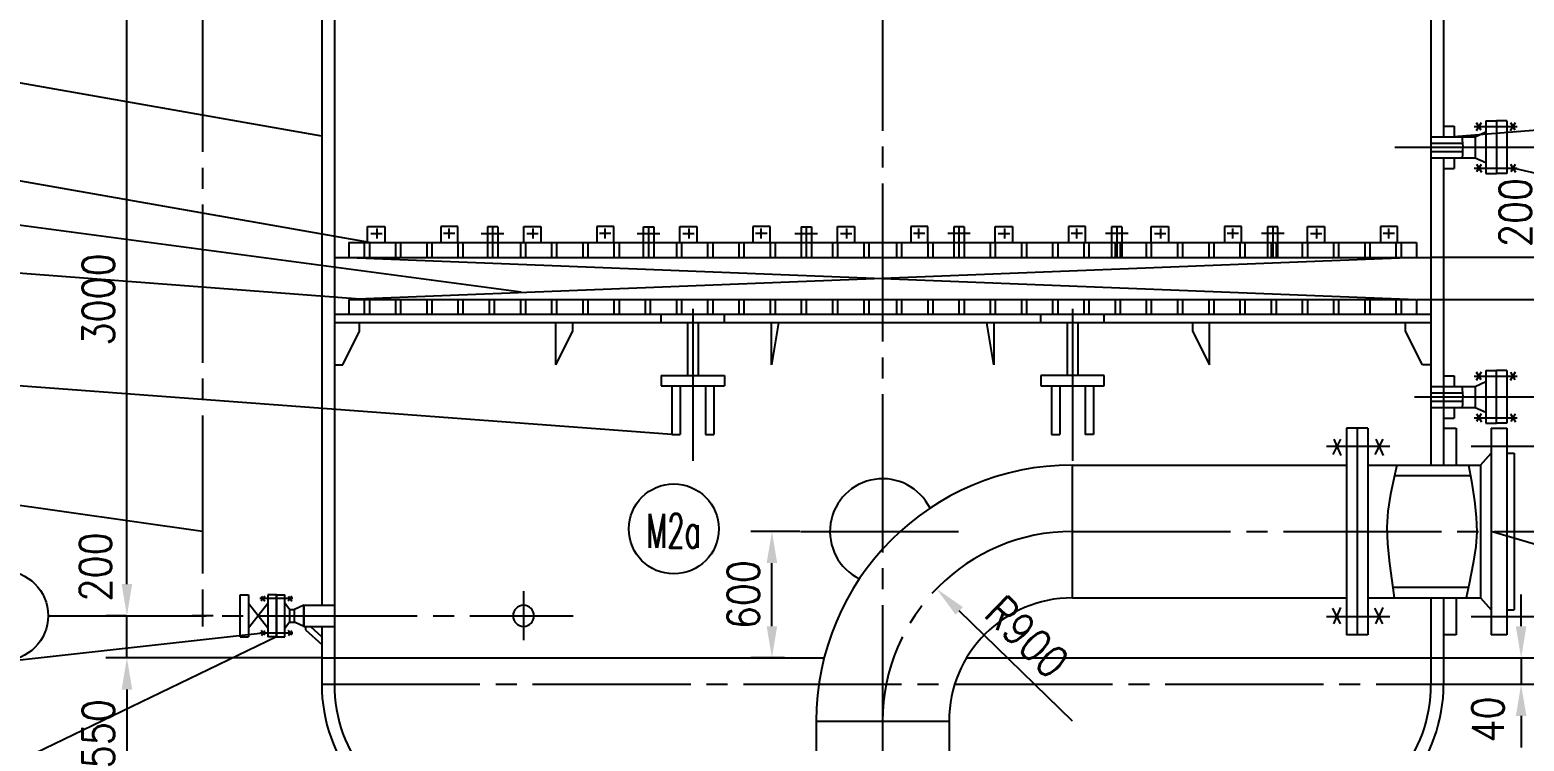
# Model space of a CAD drawing. Extents: x -42 to 819, y -365 to 844.
# Drawn here: x 79 to 220.8, y -130.6 to -63.2 of the extents above; entities that cross this region are included whole.
import ezdxf
from ezdxf.enums import TextEntityAlignment as Align

# ---------------------------------------------------------------- set-up
doc = ezdxf.new("R2010")
doc.units = 0
doc.header["$MEASUREMENT"] = 0
doc.linetypes.add('CENTER', pattern=[20, 15, -1.5, 2, -1.5])
doc.layers.get('0').update_dxf_attribs({"linetype": 'CONTINUOUS'})
doc.layers.get('DEFPOINTS').update_dxf_attribs({"linetype": 'CONTINUOUS'})
for name, color, linetype in [('1', 2, 'CONTINUOUS'), ('2', 1, 'CONTINUOUS'), ('3', 3, 'CENTER'), ('DIM', 4, 'CONTINUOUS')]:
    doc.layers.add(name, color=color, linetype=linetype)
doc.styles.add('SBHZ', font='ROMANS', dxfattribs={"width": 0.85, "bigfont": 'SBTXT'})
doc.dimstyles.get("Standard").update_dxf_attribs({"dimtxt": 3, "dimasz": 3, "dimexe": 2, "dimexo": 0.0625, "dimgap": 1.2, "dimtad": 1, "dimdec": 4, "dimzin": 0, "dimdsep": 46, "dimtxsty": 'SBHZ', "dimcen": 0.09, "dimadec": 0, "dimazin": 0, "dimtfac": 1, "dimtdec": 4, "dimtmove": 2, "dimatfit": 3, "dimfxl": 0, "dimtolj": 1, "dimtzin": 0, "dimarcsym": 0})

# ---------------------------------------------------------------- blocks, each defined once
blk = doc.blocks.new('*D128')
at = {"color": 0, "linetype": 'ByBlock'}
for p, q in [((147.04, 735.5), (259.54, 735.5)), ((257.54, -209.76), (257.54, 732.5)), ((191.42, -212.76), (259.54, -212.76))]:
    blk.add_line(p, q, dxfattribs=at)
for points in [[(257.04, 732.5), (258.04, 732.5), (257.54, 735.5)], [(257.04, -209.76), (258.04, -209.76), (257.54, -212.76)]]:
    blk.add_solid(points, dxfattribs=at)
at = {"layer": 'DEFPOINTS', "color": 0, "linetype": 'ByBlock'}
for p in [(146.97, 735.5), (257.54, 735.5), (191.36, -212.76)]:
    blk.add_point(p, dxfattribs=at)
at = {"color": 0, "linetype": 'ByBlock', "insert": (254.84, 261.37), "char_height": 3, "attachment_point": 5, "rotation": 90, "style": 'SBHZ'}
blk.add_mtext('\\A1;~68300', dxfattribs=at)
blk = doc.blocks.new('*D74')
at = {"color": 0, "linetype": 'ByBlock'}
for p, q in [((267.62, 637.01), (330.8, 637.01)), ((328.8, -180.54), (328.8, 634.01)), ((267.62, -183.54), (330.8, -183.54))]:
    blk.add_line(p, q, dxfattribs=at)
for points in [[(328.3, 634.01), (329.3, 634.01), (328.8, 637.01)], [(328.3, -180.54), (329.3, -180.54), (328.8, -183.54)]]:
    blk.add_solid(points, dxfattribs=at)
at = {"layer": 'DEFPOINTS', "color": 0, "linetype": 'ByBlock'}
for p in [(267.56, 637.01), (328.8, 637.01), (267.56, -183.54)]:
    blk.add_point(p, dxfattribs=at)
at = {"color": 0, "linetype": 'ByBlock', "insert": (326.1, 226.74), "char_height": 3, "attachment_point": 5, "rotation": 90, "style": 'SBHZ'}
blk.add_mtext('\\A1;62100', dxfattribs=at)
blk = doc.blocks.new('*D31')
at = {"color": 0, "linetype": 'ByBlock'}
blk.add_arc((161.16, -20.87), 18.51, 219.2961, 260.7039, dxfattribs=at)
for points in [[(146.42, -32.88), (147.25, -32.31), (145.13, -30.13)], [(158.21, -38.64), (158.13, -39.64), (161.16, -39.38)]]:
    blk.add_solid(points, dxfattribs=at)
at = {"layer": 'DEFPOINTS', "color": 0, "linetype": 'ByBlock'}
for p in [(163.97, -19.25), (161.16, -27.8), (141.64, -32.14), (154.83, -38.27), (161.16, -126.37)]:
    blk.add_point(p, dxfattribs=at)
at = {"color": 0, "linetype": 'ByBlock', "insert": (148.94, -40.09), "char_height": 3, "attachment_point": 5, "rotation": 327.5497, "style": 'SBHZ'}
blk.add_mtext('\\A1;60°', dxfattribs=at)
blk = doc.blocks.new('*D22')
at = {"color": 0, "linetype": 'ByBlock'}
blk.add_arc((161.16, -80.54), 19.04, 219.0354, 260.9646, dxfattribs=at)
for points in [[(145.96, -92.82), (146.78, -92.25), (144.67, -90.07)], [(158.21, -98.85), (158.13, -99.85), (161.16, -99.59)]]:
    blk.add_solid(points, dxfattribs=at)
at = {"layer": 'DEFPOINTS', "color": 0, "linetype": 'ByBlock'}
for p in [(163.97, -78.92), (161.16, -87.47), (141.64, -91.81), (154.65, -98.44), (161.16, -186.04)]:
    blk.add_point(p, dxfattribs=at)
at = {"color": 0, "linetype": 'ByBlock', "insert": (148.23, -99.18), "char_height": 3, "attachment_point": 5, "rotation": 325.2468, "style": 'SBHZ'}
blk.add_mtext('\\A1;60°', dxfattribs=at)
blk = doc.blocks.new('*D80')
at = {"color": 0, "linetype": 'ByBlock'}
for p, q in [((142.63, -119.54), (140.69, -119.54)), ((142.69, -176.54), (142.69, -122.54)), ((142.63, -179.54), (140.69, -179.54))]:
    blk.add_line(p, q, dxfattribs=at)
for points in [[(142.19, -122.54), (143.19, -122.54), (142.69, -119.54)], [(142.19, -176.54), (143.19, -176.54), (142.69, -179.54)]]:
    blk.add_solid(points, dxfattribs=at)
at = {"layer": 'DEFPOINTS', "color": 0, "linetype": 'ByBlock'}
for p in [(142.69, -119.54), (142.69, -119.54), (142.69, -179.54)]:
    blk.add_point(p, dxfattribs=at)
at = {"color": 0, "linetype": 'ByBlock', "insert": (139.99, -149.54), "char_height": 3, "attachment_point": 5, "rotation": 90, "style": 'SBHZ'}
blk.add_mtext('\\A1;3000', dxfattribs=at)
blk = doc.blocks.new('*D79')
at = {"color": 0, "linetype": 'ByBlock'}
for p, q in [((142.69, -176.54), (142.69, -173.54)), ((142.37, -179.54), (144.69, -179.54)), ((142.69, -183.54), (142.69, -179.54)), ((142.69, -183.54), (142.69, -179.54)), ((161.1, -183.54), (140.69, -183.54)), ((142.69, -186.54), (142.69, -189.54))]:
    blk.add_line(p, q, dxfattribs=at)
for points in [[(142.19, -176.54), (143.19, -176.54), (142.69, -179.54)], [(142.19, -186.54), (143.19, -186.54), (142.69, -183.54)]]:
    blk.add_solid(points, dxfattribs=at)
at = {"layer": 'DEFPOINTS', "color": 0, "linetype": 'ByBlock'}
for p in [(142.3, -179.54), (142.69, -179.54), (161.16, -183.54)]:
    blk.add_point(p, dxfattribs=at)
at = {"color": 0, "linetype": 'ByBlock', "insert": (139.71, -174.91), "char_height": 3, "attachment_point": 5, "rotation": 90, "style": 'SBHZ'}
blk.add_mtext('\\A1;200', dxfattribs=at)
blk = doc.blocks.new('*D13')
at = {"color": 0, "linetype": 'ByBlock'}
for p, q in [((161.1, -183.54), (140.69, -183.54)), ((142.69, -186.54), (142.69, -194.92)), ((153.59, -197.92), (140.69, -197.92))]:
    blk.add_line(p, q, dxfattribs=at)
for points in [[(142.19, -186.54), (143.19, -186.54), (142.69, -183.54)], [(142.19, -194.92), (143.19, -194.92), (142.69, -197.92)]]:
    blk.add_solid(points, dxfattribs=at)
at = {"layer": 'DEFPOINTS', "color": 0, "linetype": 'ByBlock'}
for p in [(161.16, -183.54), (142.69, -197.92), (153.66, -197.92)]:
    blk.add_point(p, dxfattribs=at)
at = {"color": 0, "linetype": 'ByBlock', "insert": (139.99, -190.73), "char_height": 3, "attachment_point": 5, "rotation": 90, "style": 'SBHZ'}
blk.add_mtext('\\A1;550', dxfattribs=at)
blk = doc.blocks.new('*D12')
at = {"color": 0, "linetype": 'ByBlock'}
for p, q in [((267.62, -183.54), (314.81, -183.54)), ((312.81, -270.54), (312.81, -186.54)), ((271.12, -273.54), (314.81, -273.54))]:
    blk.add_line(p, q, dxfattribs=at)
for points in [[(312.31, -186.54), (313.31, -186.54), (312.81, -183.54)], [(312.31, -270.54), (313.31, -270.54), (312.81, -273.54)]]:
    blk.add_solid(points, dxfattribs=at)
at = {"layer": 'DEFPOINTS', "color": 0, "linetype": 'ByBlock'}
for p in [(267.56, -183.54), (312.81, -183.54), (271.06, -273.54)]:
    blk.add_point(p, dxfattribs=at)
at = {"color": 0, "linetype": 'ByBlock', "insert": (310.11, -228.54), "char_height": 3, "attachment_point": 5, "rotation": 90, "style": 'SBHZ'}
blk.add_mtext('\\A1;4500', dxfattribs=at)
blk = doc.blocks.new('*D47')
at = {"color": 0, "linetype": 'ByBlock'}
for p, q in [((252.3, 54.26), (260.08, 54.26)), ((258.08, -119.76), (258.08, 51.26)), ((204.83, -122.76), (260.08, -122.76))]:
    blk.add_line(p, q, dxfattribs=at)
for points in [[(257.58, 51.26), (258.58, 51.26), (258.08, 54.26)], [(257.58, -119.76), (258.58, -119.76), (258.08, -122.76)]]:
    blk.add_solid(points, dxfattribs=at)
at = {"layer": 'DEFPOINTS', "color": 0, "linetype": 'ByBlock'}
for p in [(252.24, 54.26), (258.08, 54.26), (204.77, -122.76)]:
    blk.add_point(p, dxfattribs=at)
at = {"color": 0, "linetype": 'ByBlock', "insert": (254.59, -34.25), "char_height": 3, "attachment_point": 5, "rotation": 90, "style": 'SBHZ'}
blk.add_mtext('\\A1;15000 (t=18)', dxfattribs=at)
blk = doc.blocks.new('*D62')
at = {"color": 0, "linetype": 'ByBlock'}
blk.add_line((232.36, -189.54), (221.62, -179.08), dxfattribs=at)
blk.add_solid([(221.97, -178.72), (221.27, -179.43), (219.47, -176.98)], dxfattribs=at)
at = {"layer": 'DEFPOINTS', "color": 0, "linetype": 'ByBlock'}
for p in [(219.47, -176.98), (232.36, -189.54)]:
    blk.add_point(p, dxfattribs=at)
at = {"color": 0, "linetype": 'ByBlock', "insert": (228.04, -181.55), "char_height": 3, "attachment_point": 5, "rotation": 315.7426, "style": 'SBHZ'}
blk.add_mtext('\\A1;R900', dxfattribs=at)
blk = doc.blocks.new('*D19')
at = {"color": 0, "linetype": 'ByBlock'}
for p, q in [((206.5, -171.54), (201.86, -171.54)), ((203.86, -180.54), (203.86, -174.54)), ((205.05, -183.54), (201.86, -183.54))]:
    blk.add_line(p, q, dxfattribs=at)
for points in [[(203.36, -174.54), (204.36, -174.54), (203.86, -171.54)], [(203.36, -180.54), (204.36, -180.54), (203.86, -183.54)]]:
    blk.add_solid(points, dxfattribs=at)
at = {"layer": 'DEFPOINTS', "color": 0, "linetype": 'ByBlock'}
for p in [(203.86, -171.54), (206.56, -171.54), (205.12, -183.54)]:
    blk.add_point(p, dxfattribs=at)
at = {"color": 0, "linetype": 'ByBlock', "insert": (201.16, -177.54), "char_height": 3, "attachment_point": 5, "rotation": 90, "style": 'SBHZ'}
blk.add_mtext('\\A1;600', dxfattribs=at)
blk = doc.blocks.new('*D18')
at = {"color": 0, "linetype": 'ByBlock'}
for p, q in [((266.42, -88.54), (314.81, -88.54)), ((312.81, -180.54), (312.81, -91.54)), ((267.62, -183.54), (314.81, -183.54))]:
    blk.add_line(p, q, dxfattribs=at)
for points in [[(312.31, -91.54), (313.31, -91.54), (312.81, -88.54)], [(312.31, -180.54), (313.31, -180.54), (312.81, -183.54)]]:
    blk.add_solid(points, dxfattribs=at)
at = {"layer": 'DEFPOINTS', "color": 0, "linetype": 'ByBlock'}
for p in [(266.36, -88.54), (312.81, -88.54), (267.56, -183.54)]:
    blk.add_point(p, dxfattribs=at)
at = {"color": 0, "linetype": 'ByBlock', "insert": (310.11, -136.04), "char_height": 3, "attachment_point": 5, "rotation": 90, "style": 'SBHZ'}
blk.add_mtext('\\A1;4750', dxfattribs=at)
blk = doc.blocks.new('*D16')
at = {"color": 0, "linetype": 'ByBlock'}
for p, q in [((276.73, -142.54), (276.73, -139.54)), ((266.42, -145.54), (278.73, -145.54)), ((276.73, -149.54), (276.73, -145.54)), ((276.73, -149.54), (276.73, -145.54)), ((265.06, -149.54), (278.73, -149.54)), ((276.73, -152.54), (276.73, -155.54))]:
    blk.add_line(p, q, dxfattribs=at)
for points in [[(276.23, -142.54), (277.23, -142.54), (276.73, -145.54)], [(276.23, -152.54), (277.23, -152.54), (276.73, -149.54)]]:
    blk.add_solid(points, dxfattribs=at)
at = {"layer": 'DEFPOINTS', "color": 0, "linetype": 'ByBlock'}
for p in [(266.36, -145.54), (276.73, -145.54), (265, -149.54)]:
    blk.add_point(p, dxfattribs=at)
at = {"color": 0, "linetype": 'ByBlock', "insert": (274.36, -141.29), "char_height": 3, "attachment_point": 5, "rotation": 90, "style": 'SBHZ'}
blk.add_mtext('\\A1;200', dxfattribs=at)
blk = doc.blocks.new('*D20')
at = {"color": 0, "linetype": 'ByBlock'}
for p, q in [((266.42, -149.54), (296.15, -149.54)), ((294.15, -180.54), (294.15, -152.54)), ((267.62, -183.54), (296.15, -183.54))]:
    blk.add_line(p, q, dxfattribs=at)
for points in [[(293.65, -152.54), (294.65, -152.54), (294.15, -149.54)], [(293.65, -180.54), (294.65, -180.54), (294.15, -183.54)]]:
    blk.add_solid(points, dxfattribs=at)
at = {"layer": 'DEFPOINTS', "color": 0, "linetype": 'ByBlock'}
for p in [(266.36, -149.54), (294.15, -149.54), (267.56, -183.54)]:
    blk.add_point(p, dxfattribs=at)
at = {"color": 0, "linetype": 'ByBlock', "insert": (291.45, -166.54), "char_height": 3, "attachment_point": 5, "rotation": 90, "style": 'SBHZ'}
blk.add_mtext('\\A1;1700', dxfattribs=at)
blk = doc.blocks.new('*D81')
at = {"color": 0, "linetype": 'ByBlock'}
for p, q in [((284.45, -158.79), (281.6, -158.79)), ((283.6, -168.54), (283.6, -161.79)), ((274.32, -171.54), (285.6, -171.54))]:
    blk.add_line(p, q, dxfattribs=at)
for points in [[(283.1, -161.79), (284.1, -161.79), (283.6, -158.79)], [(283.1, -168.54), (284.1, -168.54), (283.6, -171.54)]]:
    blk.add_solid(points, dxfattribs=at)
at = {"layer": 'DEFPOINTS', "color": 0, "linetype": 'ByBlock'}
for p in [(283.6, -158.79), (284.51, -158.79), (274.26, -171.54)]:
    blk.add_point(p, dxfattribs=at)
at = {"color": 0, "linetype": 'ByBlock', "insert": (280.9, -165.16), "char_height": 3, "attachment_point": 5, "rotation": 90, "style": 'SBHZ'}
blk.add_mtext('\\A1;500', dxfattribs=at)
blk = doc.blocks.new('*D15')
at = {"color": 0, "linetype": 'ByBlock'}
for p, q in [((288.69, -171.54), (281.6, -171.54)), ((283.6, -180.54), (283.6, -174.54)), ((267.62, -183.54), (285.6, -183.54))]:
    blk.add_line(p, q, dxfattribs=at)
for points in [[(283.1, -174.54), (284.1, -174.54), (283.6, -171.54)], [(283.1, -180.54), (284.1, -180.54), (283.6, -183.54)]]:
    blk.add_solid(points, dxfattribs=at)
at = {"layer": 'DEFPOINTS', "color": 0, "linetype": 'ByBlock'}
for p in [(283.6, -171.54), (288.76, -171.54), (267.56, -183.54)]:
    blk.add_point(p, dxfattribs=at)
at = {"color": 0, "linetype": 'ByBlock', "insert": (280.9, -177.54), "char_height": 3, "attachment_point": 5, "rotation": 90, "style": 'SBHZ'}
blk.add_mtext('\\A1;600', dxfattribs=at)
blk = doc.blocks.new('*D14')
at = {"color": 0, "linetype": 'ByBlock'}
for p, q in [((274.91, -180.54), (274.91, -177.54)), ((267.62, -183.54), (276.91, -183.54)), ((274.91, -183.54), (274.91, -186.04)), ((274.91, -183.54), (274.91, -186.04)), ((267.62, -186.04), (276.91, -186.04)), ((274.91, -189.04), (274.91, -192.04))]:
    blk.add_line(p, q, dxfattribs=at)
for points in [[(274.41, -180.54), (275.41, -180.54), (274.91, -183.54)], [(274.41, -189.04), (275.41, -189.04), (274.91, -186.04)]]:
    blk.add_solid(points, dxfattribs=at)
at = {"layer": 'DEFPOINTS', "color": 0, "linetype": 'ByBlock'}
for p in [(267.56, -183.54), (267.56, -186.04), (274.91, -186.04)]:
    blk.add_point(p, dxfattribs=at)
at = {"color": 0, "linetype": 'ByBlock', "insert": (271.76, -189.38), "char_height": 3, "attachment_point": 5, "rotation": 90, "style": 'SBHZ'}
blk.add_mtext('\\A1;40', dxfattribs=at)

msp = doc.modelspace()

# ---------------------------------------------------------------- linework, layer by layer
at = {"layer": '1'}
for p, q in [((106.71628, -73.26416), (39.37336, -61.40577)), ((283.65595, -67.69543), (214.11628, -73.32205)), ((111.23628, -83.35833), (39.37336, -70.70401)), ((283.65595, -91.17819), (219.68744, -76.29495)), ((125.64386, -88.07553), (39.37336, -76.5705)), ((110.75628, -88.75833), (39.37336, -83.34731)), ((109.27628, -84.75833), (210.55628, -88.75833)), ((210.55628, -84.75833), (109.27628, -88.75833)), ((139.91628, -101.56926), (39.37336, -94.08849)), ((95.42003, -110.774), (39.37336, -102.80177)), ((283.65595, -130.32007), (217.61628, -110.75833)), ((101.16887, -120.39122), (39.37336, -127.27034)), ((102.41628, -120.75833), (39.37336, -151.15832))]:
    msp.add_line(p, q, dxfattribs=at)
at = {"layer": '2'}
for p, q in [((107.91628, -25.99371), (107.91628, -125.25833)), ((211.91628, -56.75833), (211.91628, -104.45833)), ((213.11628, -56.75833), (213.11628, -73.32205)), ((106.71628, -59.75833), (106.71628, -117.75833)), ((216.22584, -72.72944), (216.69845, -71.9539)), ((216.66469, -72.70696), (216.24835, -71.98761)), ((217.11628, -71.82205), (218.11628, -71.82205)), ((217.11628, -71.82205), (217.11628, -76.82205)), ((219.11628, -71.82205), (218.11628, -71.82205)), ((218.11628, -71.82205), (218.11628, -76.82205)), ((219.11628, -71.82205), (219.11628, -76.82205)), ((219.45568, -72.72944), (219.92829, -71.9539)), ((219.89454, -72.70696), (219.47819, -71.98761)), ((211.91628, -73.32205), (216.11628, -73.32205)), ((213.11628, -72.32205), (214.11628, -72.32205)), ((214.11628, -72.32205), (214.11628, -73.32205)), ((216.11628, -73.32205), (217.11628, -72.86768)), ((216.11628, -73.32205), (216.11628, -75.32205)), ((211.91628, -73.92205), (214.91049, -73.92205)), ((211.91628, -74.72205), (214.91599, -74.72205)), ((211.91628, -75.32205), (216.11628, -75.32205)), ((213.11628, -75.32205), (213.11628, -104.45833)), ((213.11628, -76.32205), (214.11628, -76.32205)), ((214.11628, -75.32205), (214.11628, -76.32205)), ((216.11628, -75.32205), (217.11628, -75.77641)), ((216.22584, -75.91465), (216.69845, -76.69019)), ((216.66469, -75.93713), (216.24835, -76.65648)), ((219.45568, -75.91465), (219.92829, -76.69019)), ((219.89454, -75.93713), (219.47819, -76.65648)), ((217.11628, -76.82205), (218.11628, -76.82205)), ((219.11628, -76.82205), (218.11628, -76.82205)), ((111.07628, -83.35833), (111.07628, -81.84639)), ((111.07628, -81.84639), (112.69876, -81.84639)), ((111.9426, -82.01052), (111.9426, -82.97911)), ((112.69876, -81.84639), (112.69876, -83.35833)), ((119.63628, -81.84639), (118.01379, -81.84639)), ((118.01379, -81.84639), (118.01379, -83.35833)), ((118.76996, -82.01052), (118.76996, -82.97911)), ((119.63628, -83.35833), (119.63628, -81.84639)), ((123.41628, -81.85833), (122.43628, -81.85833)), ((122.43628, -81.85833), (122.43628, -84.75833)), ((122.91628, -81.85833), (122.91628, -84.75833)), ((123.41628, -81.85833), (123.41628, -84.75833)), ((125.87628, -83.35833), (125.87628, -81.84639)), ((125.87628, -81.84639), (127.49876, -81.84639)), ((126.7426, -82.01052), (126.7426, -82.97911)), ((127.49876, -81.84639), (127.49876, -83.35833)), ((134.43628, -81.84639), (132.81379, -81.84639)), ((132.81379, -81.84639), (132.81379, -83.35833)), ((133.56996, -82.01052), (133.56996, -82.97911)), ((134.43628, -83.35833), (134.43628, -81.84639)), ((137.23628, -84.75833), (137.23628, -81.85833)), ((137.23628, -81.85833), (138.21628, -81.85833)), ((137.71628, -81.85833), (137.71628, -84.75833)), ((138.21628, -81.85833), (138.21628, -84.75833)), ((140.67628, -83.35833), (140.67628, -81.84639)), ((140.67628, -81.84639), (142.29876, -81.84639)), ((141.5426, -82.01052), (141.5426, -82.97911)), ((142.29876, -81.84639), (142.29876, -83.35833)), ((149.23628, -81.84639), (147.61379, -81.84639)), ((147.61379, -81.84639), (147.61379, -83.35833)), ((148.36996, -82.01052), (148.36996, -82.97911)), ((149.23628, -83.35833), (149.23628, -81.84639)), ((152.19628, -81.85833), (153.17628, -81.85833)), ((152.19628, -81.85833), (152.19628, -84.75833)), ((152.67628, -81.85833), (152.67628, -84.75833)), ((153.17628, -81.85833), (153.17628, -84.75833)), ((155.63628, -83.35833), (155.63628, -81.84639)), ((155.63628, -81.84639), (157.25876, -81.84639)), ((156.5026, -82.01052), (156.5026, -82.97911)), ((157.25876, -81.84639), (157.25876, -83.35833)), ((164.19628, -81.84639), (162.57379, -81.84639)), ((162.57379, -81.84639), (162.57379, -83.35833)), ((163.32996, -82.01052), (163.32996, -82.97911)), ((164.19628, -83.35833), (164.19628, -81.84639)), ((166.65628, -81.85833), (166.65628, -84.75833)), ((167.63628, -81.85833), (166.65628, -81.85833)), ((167.15628, -81.85833), (167.15628, -84.75833)), ((167.63628, -81.85833), (167.63628, -84.75833)), ((170.59628, -83.35833), (170.59628, -81.84639)), ((170.59628, -81.84639), (172.21876, -81.84639)), ((171.4626, -82.01052), (171.4626, -82.97911)), ((172.21876, -81.84639), (172.21876, -83.35833)), ((179.15628, -81.84639), (177.53379, -81.84639)), ((177.53379, -81.84639), (177.53379, -83.35833)), ((178.28996, -82.01052), (178.28996, -82.97911)), ((179.15628, -83.35833), (179.15628, -81.84639)), ((182.59628, -81.85833), (181.61628, -81.85833)), ((181.61628, -81.85833), (181.61628, -84.75833)), ((182.11628, -81.85833), (182.11628, -84.75833)), ((182.59628, -81.85833), (182.59628, -84.75833)), ((185.39628, -83.35833), (185.39628, -81.84639)), ((185.39628, -81.84639), (187.01876, -81.84639)), ((186.2626, -82.01052), (186.2626, -82.97911)), ((187.01876, -81.84639), (187.01876, -83.35833)), ((193.95628, -81.84639), (192.33379, -81.84639)), ((192.33379, -81.84639), (192.33379, -83.35833)), ((193.08996, -82.01052), (193.08996, -82.97911)), ((193.95628, -83.35833), (193.95628, -81.84639)), ((197.39628, -81.85833), (196.41628, -81.85833)), ((196.41628, -81.85833), (196.41628, -84.75833)), ((196.91628, -81.85833), (196.91628, -84.75833)), ((197.39628, -84.75833), (197.39628, -81.85833)), ((200.19628, -81.84639), (201.81876, -81.84639)), ((200.19628, -83.35833), (200.19628, -81.84639)), ((201.0626, -82.01052), (201.0626, -82.97911)), ((201.81876, -81.84639), (201.81876, -83.35833)), ((208.75628, -81.84639), (207.13379, -81.84639)), ((207.13379, -81.84639), (207.13379, -83.35833)), ((207.88996, -82.01052), (207.88996, -82.97911)), ((208.75628, -83.35833), (208.75628, -81.84639)), ((109.27628, -83.35833), (210.55628, -83.35833)), ((109.27628, -83.35833), (109.27628, -84.75833)), ((110.75628, -83.35833), (110.75628, -84.75833)), ((111.23628, -83.35833), (111.23628, -84.75833)), ((111.36417, -82.51043), (112.44286, -82.51043)), ((113.71628, -83.35833), (113.71628, -84.75833)), ((114.19628, -83.35833), (114.19628, -84.75833)), ((116.67628, -83.35833), (116.67628, -84.75833)), ((117.15628, -83.35833), (117.15628, -84.75833)), ((119.34838, -82.51043), (118.2697, -82.51043)), ((119.63628, -83.35833), (119.63628, -84.75833)), ((120.11628, -83.35833), (120.11628, -84.75833)), ((125.55628, -83.35833), (125.55628, -84.75833)), ((126.03628, -83.35833), (126.03628, -84.75833)), ((126.16417, -82.51043), (127.24286, -82.51043)), ((128.51628, -83.35833), (128.51628, -84.75833)), ((128.99628, -83.35833), (128.99628, -84.75833)), ((131.47628, -83.35833), (131.47628, -84.75833)), ((131.95628, -83.35833), (131.95628, -84.75833)), ((134.14838, -82.51043), (133.0697, -82.51043)), ((134.43628, -83.35833), (134.43628, -84.75833)), ((134.91628, -83.35833), (134.91628, -84.75833)), ((140.35628, -83.35833), (140.35628, -84.75833)), ((140.83628, -83.35833), (140.83628, -84.75833)), ((140.96417, -82.51043), (142.04286, -82.51043)), ((143.31628, -83.35833), (143.31628, -84.75833)), ((143.79628, -83.35833), (143.79628, -84.75833)), ((146.27628, -83.35833), (146.27628, -84.75833)), ((146.75628, -83.35833), (146.75628, -84.75833)), ((148.94838, -82.51043), (147.8697, -82.51043)), ((149.23628, -83.35833), (149.23628, -84.75833)), ((149.71628, -83.35833), (149.71628, -84.75833)), ((155.15628, -83.35833), (155.15628, -84.75833)), ((155.63628, -83.35833), (155.63628, -84.75833)), ((155.92417, -82.51043), (157.00286, -82.51043)), ((158.11628, -83.35833), (158.11628, -84.75833)), ((158.59628, -83.35833), (158.59628, -84.75833)), ((161.23628, -83.35833), (161.23628, -84.75833)), ((161.71628, -83.35833), (161.71628, -84.75833)), ((163.90838, -82.51043), (162.8297, -82.51043)), ((164.19628, -83.35833), (164.19628, -84.75833)), ((164.67628, -83.35833), (164.67628, -84.75833)), ((167.15628, -83.35833), (167.15628, -84.75833)), ((167.63628, -83.35833), (167.63628, -84.75833)), ((170.11628, -83.35833), (170.11628, -84.75833)), ((170.59628, -83.35833), (170.59628, -84.75833)), ((170.88417, -82.51043), (171.96286, -82.51043)), ((173.07628, -83.35833), (173.07628, -84.75833)), ((173.55628, -83.35833), (173.55628, -84.75833)), ((176.03628, -83.35833), (176.03628, -84.75833)), ((176.51628, -83.35833), (176.51628, -84.75833)), ((178.86838, -82.51043), (177.7897, -82.51043)), ((178.99628, -83.35833), (178.99628, -84.75833)), ((179.47628, -83.35833), (179.47628, -84.75833)), ((181.95628, -83.35833), (181.95628, -84.75833)), ((182.43628, -83.35833), (182.43628, -84.75833)), ((184.91628, -83.35833), (184.91628, -84.75833)), ((185.39628, -83.35833), (185.39628, -84.75833)), ((185.68417, -82.51043), (186.76286, -82.51043)), ((187.87628, -83.35833), (187.87628, -84.75833)), ((188.35628, -83.35833), (188.35628, -84.75833)), ((190.83628, -83.35833), (190.83628, -84.75833)), ((191.31628, -83.35833), (191.31628, -84.75833)), ((193.66838, -82.51043), (192.5897, -82.51043)), ((193.79628, -83.35833), (193.79628, -84.75833)), ((194.27628, -83.35833), (194.27628, -84.75833)), ((196.75628, -83.35833), (196.75628, -84.75833)), ((197.23628, -83.35833), (197.23628, -84.75833)), ((199.71628, -83.35833), (199.71628, -84.75833)), ((200.19628, -83.35833), (200.19628, -84.75833)), ((200.48417, -82.51043), (201.56286, -82.51043)), ((202.67628, -83.35833), (202.67628, -84.75833)), ((203.15628, -83.35833), (203.15628, -84.75833)), ((205.63628, -83.35833), (205.63628, -84.75833)), ((206.11628, -83.35833), (206.11628, -84.75833)), ((208.46838, -82.51043), (207.3897, -82.51043)), ((208.59628, -83.35833), (208.59628, -84.75833)), ((209.07628, -83.35833), (209.07628, -84.75833)), ((210.55628, -83.35833), (210.55628, -84.75833)), ((107.91628, -84.75833), (211.91628, -84.75833)), ((109.27628, -88.75833), (210.55628, -88.75833)), ((109.27628, -88.75833), (210.55628, -88.75833)), ((109.27628, -88.75833), (109.27628, -90.15833)), ((110.75628, -88.75833), (110.75628, -90.15833)), ((111.23628, -88.75833), (111.23628, -90.15833)), ((113.71628, -88.75833), (113.71628, -90.15833)), ((114.19628, -88.75833), (114.19628, -90.15833)), ((116.67628, -88.75833), (116.67628, -90.15833)), ((117.15628, -88.75833), (117.15628, -90.15833)), ((119.63628, -88.75833), (119.63628, -90.15833)), ((120.11628, -88.75833), (120.11628, -90.15833)), ((122.59628, -88.75833), (122.59628, -90.15833)), ((123.07628, -88.75833), (123.07628, -90.15833)), ((125.55628, -88.75833), (125.55628, -90.15833)), ((126.03628, -88.75833), (126.03628, -90.15833)), ((128.51628, -88.75833), (128.51628, -90.15833)), ((128.99628, -88.75833), (128.99628, -90.15833)), ((131.47628, -88.75833), (131.47628, -90.15833)), ((131.95628, -88.75833), (131.95628, -90.15833)), ((134.43628, -88.75833), (134.43628, -90.15833)), ((134.91628, -88.75833), (134.91628, -90.15833)), ((137.39628, -88.75833), (137.39628, -90.15833)), ((137.87628, -88.75833), (137.87628, -90.15833)), ((140.35628, -88.75833), (140.35628, -90.15833)), ((140.83628, -88.75833), (140.83628, -90.15833)), ((143.31628, -88.75833), (143.31628, -90.15833)), ((143.79628, -88.75833), (143.79628, -90.15833)), ((146.27628, -88.75833), (146.27628, -90.15833)), ((146.75628, -88.75833), (146.75628, -90.15833)), ((149.23628, -88.75833), (149.23628, -90.15833)), ((149.71628, -88.75833), (149.71628, -90.15833)), ((152.19628, -88.75833), (152.19628, -90.15833)), ((152.67628, -88.75833), (152.67628, -90.15833)), ((155.15628, -88.75833), (155.15628, -90.15833)), ((155.63628, -88.75833), (155.63628, -90.15833)), ((158.11628, -88.75833), (158.11628, -90.15833)), ((158.59628, -88.75833), (158.59628, -90.15833)), ((161.23628, -88.75833), (161.23628, -90.15833)), ((161.71628, -88.75833), (161.71628, -90.15833)), ((164.19628, -88.75833), (164.19628, -90.15833)), ((164.67628, -88.75833), (164.67628, -90.15833)), ((167.15628, -88.75833), (167.15628, -90.15833)), ((167.63628, -88.75833), (167.63628, -90.15833)), ((170.11628, -88.75833), (170.11628, -90.15833)), ((170.59628, -88.75833), (170.59628, -90.15833)), ((173.07628, -88.75833), (173.07628, -90.15833)), ((173.55628, -88.75833), (173.55628, -90.15833)), ((176.03628, -88.75833), (176.03628, -90.15833)), ((176.51628, -88.75833), (176.51628, -90.15833)), ((178.99628, -88.75833), (178.99628, -90.15833)), ((179.47628, -88.75833), (179.47628, -90.15833)), ((181.95628, -88.75833), (181.95628, -90.15833)), ((182.43628, -88.75833), (182.43628, -90.15833)), ((184.91628, -88.75833), (184.91628, -90.15833)), ((185.39628, -88.75833), (185.39628, -90.15833)), ((187.87628, -88.75833), (187.87628, -90.15833)), ((188.35628, -88.75833), (188.35628, -90.15833)), ((190.83628, -88.75833), (190.83628, -90.15833)), ((191.31628, -88.75833), (191.31628, -90.15833)), ((193.79628, -88.75833), (193.79628, -90.15833)), ((194.27628, -88.75833), (194.27628, -90.15833)), ((196.75628, -88.75833), (196.75628, -90.15833)), ((197.23628, -88.75833), (197.23628, -90.15833)), ((199.71628, -88.75833), (199.71628, -90.15833)), ((200.19628, -88.75833), (200.19628, -90.15833)), ((202.67628, -88.75833), (202.67628, -90.15833)), ((203.15628, -88.75833), (203.15628, -90.15833)), ((205.63628, -88.75833), (205.63628, -90.15833)), ((206.11628, -88.75833), (206.11628, -90.15833)), ((208.59628, -88.75833), (208.59628, -90.15833)), ((209.07628, -88.75833), (209.07628, -90.15833)), ((210.55628, -88.75833), (210.55628, -90.15833)), ((107.91628, -90.15833), (159.91628, -90.15833)), ((138.91628, -90.95833), (138.91628, -90.15833)), ((144.91628, -90.95833), (144.91628, -90.15833)), ((159.91628, -90.15833), (211.91628, -90.15833)), ((174.91628, -90.95833), (174.91628, -90.15833)), ((180.91628, -90.95833), (180.91628, -90.15833)), ((211.91628, -90.95833), (107.91628, -90.95833)), ((108.71628, -94.95833), (110.31628, -91.75833)), ((110.31628, -91.75833), (110.31628, -90.95833)), ((128.93178, -94.95833), (128.93178, -90.95833)), ((128.93178, -94.95833), (130.53178, -91.75833)), ((130.53178, -91.75833), (130.53178, -90.95833)), ((141.41628, -90.95833), (141.41628, -95.95833)), ((142.41628, -90.95833), (142.41628, -95.95833)), ((150.02769, -90.95833), (149.38283, -94.95833)), ((149.38283, -94.95833), (149.38283, -90.95833)), ((170.44972, -94.95833), (169.80486, -90.95833)), ((170.44972, -90.95833), (170.44972, -94.95833)), ((177.41628, -90.95833), (177.41628, -95.95833)), ((178.41628, -90.95833), (178.41628, -95.95833)), ((189.30077, -90.95833), (189.30077, -91.75833)), ((189.30077, -91.75833), (190.90077, -94.95833)), ((190.90077, -94.95833), (190.90077, -90.95833)), ((209.51628, -91.75833), (209.51628, -90.95833)), ((211.11628, -94.95833), (209.51628, -91.75833)), ((107.91628, -94.95833), (108.71628, -94.95833)), ((138.91628, -95.95833), (144.91628, -95.95833)), ((138.91628, -95.95833), (138.91628, -96.95833)), ((144.91628, -95.95833), (144.91628, -96.95833)), ((174.91628, -95.95833), (174.91628, -96.95833)), ((180.91628, -95.95833), (174.91628, -95.95833)), ((180.91628, -96.95833), (180.91628, -95.95833)), ((211.91628, -94.95833), (211.11628, -94.95833)), ((213.11628, -96.00019), (214.11628, -96.00019)), ((214.11628, -96.00019), (214.11628, -97.00019)), ((216.22584, -96.40759), (216.69845, -95.63205)), ((216.66469, -96.38511), (216.24835, -95.66576)), ((217.11628, -95.50019), (218.11628, -95.50019)), ((217.11628, -95.50019), (217.11628, -100.50019)), ((219.11628, -95.50019), (218.11628, -95.50019)), ((218.11628, -100.50019), (218.11628, -95.50019)), ((219.11628, -95.50019), (219.11628, -100.50019)), ((219.45568, -96.40759), (219.92829, -95.63205)), ((219.89454, -96.38511), (219.47819, -95.66576)), ((138.91628, -96.95833), (144.91628, -96.95833)), ((139.91628, -96.95833), (139.91628, -101.56926)), ((140.71628, -96.95833), (140.71628, -101.56926)), ((143.11628, -96.95833), (143.11628, -101.56926)), ((143.91628, -96.95833), (143.91628, -101.56926)), ((174.91628, -96.95833), (180.91628, -96.95833)), ((175.91628, -96.95833), (175.91628, -101.56926)), ((176.71628, -96.95833), (176.71628, -101.56926)), ((179.11628, -96.95833), (179.11628, -101.56926)), ((179.91628, -96.95833), (179.91628, -101.56926)), ((211.91628, -97.00019), (216.11628, -97.00019)), ((211.91628, -97.60019), (214.91049, -97.60019)), ((216.11628, -97.00019), (217.11628, -96.54583)), ((216.11628, -97.00019), (216.11628, -99.00019)), ((211.91628, -98.40019), (214.91599, -98.40019)), ((211.91628, -99.00019), (216.11628, -99.00019)), ((214.11628, -99.00019), (214.11628, -100.00019)), ((216.11628, -99.00019), (217.11628, -99.45456)), ((213.11628, -100.00019), (214.11628, -100.00019)), ((216.22584, -99.5928), (216.69845, -100.36834)), ((216.66469, -99.61527), (216.24835, -100.33462)), ((217.11628, -100.50019), (218.11628, -100.50019)), ((219.11628, -100.50019), (218.11628, -100.50019)), ((219.45568, -99.5928), (219.92829, -100.36834)), ((219.89454, -99.61527), (219.47819, -100.33462)), ((139.91628, -101.56926), (140.71628, -101.56926)), ((143.11628, -101.56926), (143.91628, -101.56926)), ((175.91628, -101.56926), (176.71628, -101.56926)), ((179.91628, -101.56926), (179.11628, -101.56926)), ((203.34297, -102.00102), (202.59591, -103.4668)), ((202.70264, -102.00102), (203.36965, -103.54676)), ((203.91628, -100.95833), (203.91628, -120.55833)), ((205.91628, -100.95833), (203.91628, -100.95833)), ((204.91628, -100.95833), (204.91628, -120.55833)), ((205.91628, -100.95833), (205.91628, -120.55833)), ((207.34104, -102.00102), (206.59398, -103.4668)), ((206.70071, -102.00102), (207.36772, -103.54676)), ((213.11628, -100.95833), (214.31628, -100.95833)), ((214.31628, -100.95833), (214.31628, -104.45833)), ((217.61628, -100.95833), (217.61628, -120.55833)), ((217.61628, -100.95833), (219.11628, -100.95833)), ((219.11628, -100.95833), (219.11628, -120.55833)), ((216.61628, -104.45833), (217.61628, -103.33653)), ((219.11628, -103.33653), (219.81628, -103.33653)), ((219.81628, -103.33653), (219.81628, -118.18013)), ((177.91628, -117.05833), (177.91628, -104.45833)), ((177.91628, -104.45833), (203.91628, -104.45833)), ((205.91628, -104.45833), (216.61628, -104.45833)), ((216.61628, -104.45833), (216.61628, -117.05833)), ((208.44698, -105.45833), (215.65999, -105.45833)), ((208.28291, -116.05833), (215.46381, -116.05833)), ((98.97227, -120.75833), (98.97227, -116.75833)), ((98.97227, -116.75833), (99.77227, -116.75833)), ((99.77227, -116.75833), (99.77227, -120.75833)), ((101.61628, -119.91932), (99.77227, -117.59734)), ((101.61628, -117.59734), (99.77227, -119.91932)), ((101.33098, -116.90539), (100.98345, -117.37713)), ((101.01019, -116.89649), (101.33098, -117.35933)), ((101.61628, -116.75833), (101.61628, -120.75833)), ((102.41628, -116.75833), (101.61628, -116.75833)), ((102.41628, -116.75833), (103.21628, -116.75833)), ((102.41628, -116.75833), (102.41628, -120.75833)), ((102.41628, -120.75833), (102.41628, -116.75833)), ((103.21628, -120.75833), (103.21628, -116.75833)), ((103.66708, -118.15833), (103.21628, -117.54541)), ((103.89161, -116.90539), (103.54409, -117.37713)), ((103.57082, -116.89649), (103.89161, -117.35933)), ((177.91628, -117.05833), (203.91628, -117.05833)), ((205.91628, -117.05833), (216.61628, -117.05833)), ((211.91628, -117.05833), (211.91628, -125.25833)), ((213.11628, -117.05833), (213.11628, -125.25833)), ((214.31628, -117.05833), (214.31628, -120.55833)), ((216.61628, -117.05833), (217.61628, -118.18013)), ((96.42003, -118.75833), (94.42003, -118.75833)), ((95.42003, -117.75833), (95.42003, -119.75833)), ((103.66708, -118.15833), (103.66708, -119.35833)), ((103.66708, -118.15833), (104.12228, -118.15833)), ((105.03373, -117.75833), (104.12228, -118.15833)), ((104.12228, -119.35833), (104.12228, -118.15833)), ((105.03373, -117.75833), (105.03373, -119.75833)), ((105.03373, -119.75833), (105.03373, -117.75833)), ((105.03373, -117.75833), (107.91628, -117.75833)), ((203.34297, -119.51564), (202.59591, -118.04986)), ((202.70264, -119.51564), (203.36965, -117.9699)), ((207.34104, -119.51564), (206.59398, -118.04986)), ((206.70071, -119.51564), (207.36772, -117.9699)), ((219.11628, -118.18013), (219.81628, -118.18013)), ((101.33098, -120.61127), (100.98345, -120.13953)), ((101.01019, -120.62017), (101.33098, -120.15733)), ((103.66708, -119.35833), (103.21628, -119.97125)), ((103.89161, -120.61127), (103.54409, -120.13953)), ((103.57082, -120.62017), (103.89161, -120.15733)), ((103.66708, -119.35833), (104.12228, -119.35833)), ((105.03373, -119.75833), (104.12228, -119.35833)), ((105.03373, -119.75833), (107.91628, -119.75833)), ((105.19026, -119.75745), (105.19026, -120.08552)), ((105.19026, -120.08552), (106.71628, -121.48418)), ((105.64612, -119.75833), (106.71628, -120.73918)), ((106.71628, -119.75833), (106.71628, -125.25833)), ((98.97227, -120.75833), (99.77227, -120.75833)), ((102.41628, -120.75833), (101.61628, -120.75833)), ((102.41628, -120.75833), (103.21628, -120.75833)), ((205.91628, -120.55833), (203.91628, -120.55833)), ((214.31628, -120.55833), (213.11628, -120.55833)), ((219.11628, -120.55833), (217.61628, -120.55833)), ((106.71628, -122.75833), (154.36866, -122.75833)), ((167.87187, -122.75833), (213.11628, -122.75833)), ((153.61628, -128.75833), (153.61628, -139.25833)), ((153.61628, -128.75833), (166.21628, -128.75833)), ((166.21628, -128.75833), (166.21628, -139.25833))]:
    msp.add_line(p, q, dxfattribs=at)
for centre, radius, start, end in [((177.91628, -128.75833), 24.3, 90, 180), ((159.91628, -110.75833), 5, 26.0871319, 243.9128681), ((177.91628, -128.75833), 11.7, 90, 180), ((125.85983, -118.75833), 1, 0, 180), ((125.85983, -118.75833), 1, 180, 0), ((121.72246, -125.25833), 15.00619, 180, 219.6392722), ((121.72246, -125.25833), 13.80619, 180, 219.6392722), ((198.11009, -125.25833), 13.80619, 320.3607278, 0), ((198.11009, -125.25833), 15.00619, 320.3607278, 0)]:
    msp.add_arc(centre, radius, start, end, dxfattribs=at)
at = {"layer": '3'}
for p, q in [((159.91628, 742.25197), (159.91628, -128.75833)), ((95.42003, -59.75833), (95.42003, -117.75833)), ((216.01913, -72.34914), (220.08128, -72.34914)), ((208.47977, -74.32205), (243.02233, -74.32205)), ((216.01913, -76.29495), (220.08128, -76.29495)), ((121.84335, -82.51216), (123.98321, -82.51216)), ((136.64335, -82.51216), (138.78321, -82.51216)), ((151.60335, -82.51216), (153.74321, -82.51216)), ((168.2292, -82.51216), (166.08934, -82.51216)), ((183.1892, -82.51216), (181.04934, -82.51216)), ((197.9892, -82.51216), (195.84934, -82.51216)), ((141.91628, -89.65521), (141.91628, -104.05518)), ((177.91628, -89.65521), (177.91628, -104.05518)), ((216.01913, -96.02729), (220.08128, -96.02729)), ((210.36837, -98.00019), (238.00829, -98.00019)), ((216.01913, -99.9731), (220.08128, -99.9731)), ((202.01712, -102.68137), (208.00217, -102.68137)), ((215.71712, -102.68137), (221.70217, -102.68137)), ((152.11424, -110.75833), (167.6925, -110.75833)), ((177.91628, -110.75833), (242.55916, -110.75833)), ((103.98473, -117.12544), (100.83917, -117.12544)), ((125.85983, -116.42608), (125.85983, -121.07085)), ((80.77546, -118.75833), (130.56347, -118.75833)), ((202.01712, -118.83529), (208.00217, -118.83529)), ((215.71712, -118.83529), (221.70217, -118.83529)), ((103.98473, -120.39122), (100.83917, -120.39122)), ((106.71628, -125.25833), (213.11628, -125.25833)), ((159.91628, -128.75833), (159.91628, -214.44359))]:
    msp.add_line(p, q, dxfattribs=at)
msp.add_arc((177.91628, -128.75833), 18, 90, 180, dxfattribs=at)
at = {"layer": 'DIM'}
for points in [[(214.86289, -73.32205), (214.88895, -73.60971), (214.91322, -73.96165), (214.92374, -74.27995), (214.92097, -74.60394), (214.9054, -74.97294), (214.88391, -75.32205)], [(214.86289, -97.00019), (214.88895, -97.28786), (214.91322, -97.6398), (214.92374, -97.9581), (214.92097, -98.28209), (214.9054, -98.65109), (214.88391, -99.00019)], [(208.67199, -104.45833), (208.47705, -105.31256), (208.08274, -107.22409), (207.83813, -108.83873), (207.73996, -110.3461), (207.78498, -111.93582), (207.96993, -113.79751), (208.29155, -116.12078), (208.43499, -117.05833)], [(215.48282, -104.45833), (215.75312, -105.984), (216.04957, -107.85865), (216.21806, -109.40471), (216.25481, -110.79298), (216.156, -112.19424), (215.91785, -113.77929), (215.53655, -115.71891), (215.2495, -117.05833)]]:
    msp.add_lwpolyline(points, dxfattribs=at)
for centre, radius in [((140.10915, -110.51684), 4.26666), ((76.50881, -118.74891), 4.26667)]:
    msp.add_circle(centre, radius, dxfattribs=at)

# ---------------------------------------------------------------- texts
at = {"layer": 'DIM', "style": 'SBHZ', "width": 0.6}
msp.add_text('M2a', height=3.199992, dxfattribs=at).set_placement((140.10915, -112.30123), align=Align.CENTER)

# ---------------------------------------------------------------- dimensions: what is measured, and where the dimension line sits
at = {"layer": '1'}
dim = msp.add_linear_dim(base=(281.20047, 735.5004), p1=(215.01628, -212.75833), p2=(170.63038, 735.5004), angle=90, text='~68300', dimstyle='Standard', dxfattribs=at)
dim.commit()
dim.dimension.update_dxf_attribs({"geometry": '*D128', "text_midpoint": (278.50047, 261.37104), "insert": (23.65753, 0)})
at = {"layer": 'DIM'}
for base, p1, p2, text, picture, middle, set_off in [((274.35789, 697.8004), (213.11628, -122.75833), (213.11628, 697.8004), '62100', '*D74', (271.65789, 287.52104), (-54.44438, 60.78555)), ((266.42466, 54.26094), (213.11628, -122.75833), (260.58444, 54.26094), '15000 (t=18)', '*D47', (262.93895, -34.24869), (8.34692, 0)), ((258.36791, -27.75833), (213.11628, -122.75833), (211.91628, -27.75833), '4750', '*D18', (255.66791, -75.25833), (-54.44438, 60.78555)), ((88.24595, -58.75833), (88.24595, -118.75833), (88.24595, -58.75833), '3000', '*D80', (85.54595, -88.75833), (-54.44438, 60.78555)), ((239.70967, -88.75833), (213.11628, -122.75833), (211.91628, -88.75833), '1700', '*D20', (237.00967, -105.75833), (-54.44438, 60.78555)), ((229.16022, -98.00019), (219.81628, -110.75833), (230.06875, -98.00019), '500', '*D81', (226.46022, -104.37926), (-54.44438, 60.78555)), ((149.41511, -110.75833), (150.67223, -122.75833), (152.11424, -110.75833), '600', '*D19', (146.71511, -116.75833), (-54.44438, 60.78555)), ((229.16022, -110.75833), (213.11628, -122.75833), (234.31115, -110.75833), '600', '*D15', (226.46022, -116.75833), (-54.44438, 60.78555)), ((88.24595, -137.13837), (106.71628, -122.75833), (99.21149, -137.13837), '550', '*D13', (85.54595, -129.94835), (-54.44438, 60.78555)), ((258.36791, -122.75833), (216.61628, -212.75833), (213.11628, -122.75833), '4500', '*D12', (255.66791, -167.75833), (-54.44438, 60.78555))]:
    dim = msp.add_linear_dim(base=base, p1=p1, p2=p2, angle=90, text=text, dimstyle='Standard', dxfattribs=at)
    dim.commit()
    dim.dimension.update_dxf_attribs({"geometry": picture, "text_midpoint": middle, "insert": set_off})
for base, line1, line2, picture, middle in [((100.38532, 22.51926), ((106.71628, 32.98521), (106.71628, -65.58658)), ((109.52336, 41.53408), (87.19906, 28.64515)), '*D31', (94.49483, 20.69282)), ((100.203, -37.65342), ((106.71628, -26.68653), (106.71628, -125.25833)), ((109.52336, -18.13766), (87.19906, -31.0266)), '*D22', (93.78417, -38.39766))]:
    dim = msp.add_angular_dim_2l(base=base, line1=line1, line2=line2, text='60%%d', dimstyle='Standard', override={"dimdec": 0, "dimtdec": 0}, dxfattribs=at)
    dim.commit()
    dim.dimension.update_dxf_attribs({"geometry": picture, "text_midpoint": middle, "dimtype": 130, "insert": (-54.44438, 60.78555)})
for base, p1, p2, text, picture, middle in [((222.28648, -84.75833), (210.55628, -88.75833), (211.91628, -84.75833), '200', '*D16', (219.91921, -80.50867)), ((88.24595, -118.75833), (106.71628, -122.75833), (87.85957, -118.75833), '200', '*D79', (85.26447, -114.1218)), ((220.46921, -125.25833), (213.11628, -122.75833), (213.11628, -125.25833), '40', '*D14', (217.31454, -128.59157))]:
    dim = msp.add_linear_dim(base=base, p1=p1, p2=p2, angle=90, text=text, dimstyle='Standard', dxfattribs=at)
    dim.commit()
    dim.dimension.update_dxf_attribs({"geometry": picture, "text_midpoint": middle, "dimtype": 128, "insert": (-54.44438, 60.78555)})
dim = msp.add_radius_dim(center=(177.91628, -128.75833), mpoint=(165.02447, -116.19643), text='R900', dimstyle='Standard', dxfattribs=at)
dim.commit()
dim.dimension.update_dxf_attribs({"geometry": '*D62', "text_midpoint": (173.59838, -120.76209), "dimtype": 132, "insert": (-54.44438, 60.78555)})

doc.saveas('drawing.dxf')
